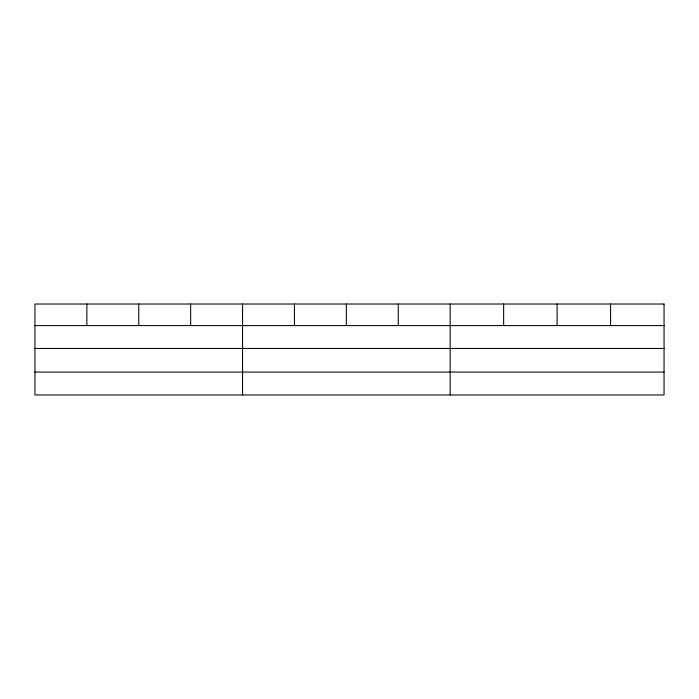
<?xml version="1.0" encoding="UTF-8"?>
<svg xmlns="http://www.w3.org/2000/svg" width="699" height="699" viewBox="0 0 699 699"><rect width="100%" height="100%" fill="white"/><g stroke="black" fill="none" stroke-linecap="round" stroke-linejoin="round"><path stroke-width="1.05" d="M34.95 325.577L664.05 325.577M34.95 348.469L664.05 348.469M34.95 372.069L664.05 372.069M610.577 304.03L610.577 325.577M557.103 304.03L557.103 325.577M503.63 304.03L503.63 325.577M450.156 304.03L450.156 394.97M398.255 304.03L398.255 325.577M346.354 304.03L346.354 325.577M294.454 304.03L294.454 325.577M242.553 304.03L242.553 394.97M190.652 304.03L190.652 325.577M138.752 304.03L138.752 325.577M86.851 304.03L86.851 325.577M664.05 304.03L34.95 304.03L34.95 394.97L664.05 394.97L664.05 304.03"/></g></svg>
